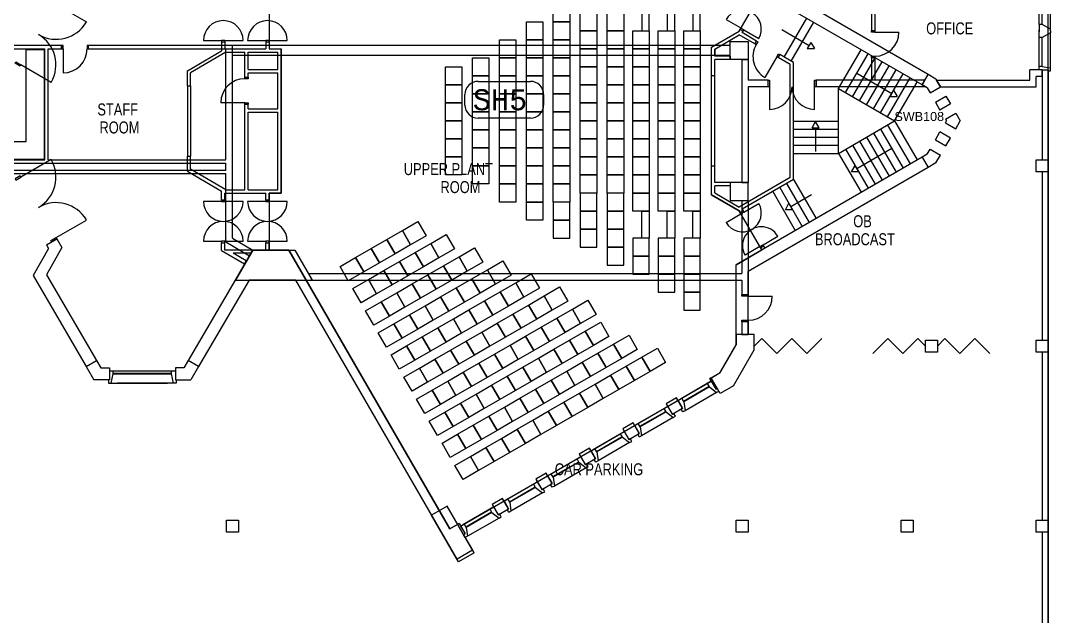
# Model space of a CAD drawing. Header units: millimetres. Extents: x -12337 to 132498, y -9485 to 82319.
# Drawn here: x 98169 to 132498, y 37157 to 57015 of the extents above; entities that cross this region are included whole.
import ezdxf

# ---------------------------------------------------------------- set-up
doc = ezdxf.new("R2010")
doc.units = ezdxf.units.MM
for name, color, linetype in [('Basement 1 - Doors Windows and Openings', 7, 'Continuous'), ('Basement 1 - General', 7, 'Continuous'), ('Basement 1 - Spaces and Zones', 7, 'Continuous'), ('Basement 1 - Stairs', 7, 'Continuous'), ('Basement 1 - Structural Members', 7, 'Continuous'), ('Basement 1 - Walls', 7, 'Continuous'), ('Basement 2 - Doors Windows and Openings', 7, 'Continuous'), ('Basement 2 - General', 7, 'Continuous'), ('Basement 2 - Spaces and Zones', 7, 'Continuous'), ('Basement 2 - Stormwater', 7, 'Continuous'), ('Basement 2 - Structural Members', 7, 'Continuous')]:
    doc.layers.add(name, color=color, linetype=linetype)
doc.styles.add('arial', font='arial.ttf')
doc.styles.add('monotxt', font='monotxt.shx')
doc.styles.add('Text_Style_2', font='Freehand', dxfattribs={"width": 0.8})

msp = doc.modelspace()

# ---------------------------------------------------------------- linework, layer by layer
at = {"layer": 'Basement 1 - Doors Windows and Openings', "color": 1, "linetype": 'Continuous', "lineweight": -3}
for p, q in [((99354, 57556, 2700), (100361, 56969, 2700)), ((121686, 57052, 2700), (122231, 56736, 2700)), ((122278, 56708, 2700), (122776, 56420, 2700)), ((104264, 56354, 2700), (104871, 56354, 2700)), ((104981, 56354, 2700), (105587, 56354, 2700)), ((105737, 56354, 2700), (106343, 56354, 2700)), ((106453, 56354, 2700), (107059, 56354, 2700)), ((123383, 55813, 2700), (122983, 55120, 2700)), ((99188, 54956, 2700), (98181, 55543, 2700)), ((105643, 54277, 2700), (104843, 54277, 2700)), ((99188, 52382, 2700), (98181, 51796, 2700)), ((104871, 50984, 2700), (104264, 50984, 2700)), ((105587, 50984, 2700), (104981, 50984, 2700)), ((106343, 50984, 2700), (105737, 50984, 2700)), ((107059, 50984, 2700), (106453, 50984, 2700)), ((122278, 50630, 2700), (122776, 50919, 2700)), ((121686, 50287, 2700), (122231, 50603, 2700)), ((99354, 49783, 2700), (100361, 50369, 2700)), ((122863, 49513, 2700), (123408, 49829, 2700)), ((104264, 49662, 2700), (104871, 49662, 2700)), ((104981, 49662, 2700), (105587, 49662, 2700)), ((105737, 49662, 2700), (106343, 49662, 2700)), ((106453, 49662, 2700), (107059, 49662, 2700)), ((122815, 49485, 2700), (122318, 49197, 2700))]:
    msp.add_line(p, q, dxfattribs=at)
at = {"layer": 'Basement 1 - Doors Windows and Openings', "color": 1, "linetype": 'Continuous'}
for p, q in [((101128, 45339, 2700), (101128, 45039, 2700)), ((101128, 45339, 2700), (103328, 45339, 2700)), ((101257, 45239, 2700), (101257, 45339, 2700)), ((103200, 45239, 2700), (103200, 45339, 2700)), ((101097, 45039, 2700), (101097, 44929, 2700)), ((101128, 45039, 2700), (101097, 45039, 2700)), ((101189, 44929, 2700), (101257, 45239, 2700)), ((101257, 45259, 2700), (103200, 45259, 2700)), ((101257, 45239, 2700), (103200, 45239, 2700)), ((103268, 44929, 2700), (103200, 45239, 2700)), ((103360, 45039, 2700), (103360, 44929, 2700)), ((121193, 44992, 2700), (120166, 44399, 2700)), ((121193, 44992, 2700), (121343, 44733, 2700)), ((101097, 44929, 2700), (103066, 44929, 2700)), ((103360, 44929, 2700), (101391, 44929, 2700)), ((120266, 44330, 2700), (121125, 44826, 2700)), ((121135, 44809, 2700), (120276, 44313, 2700)), ((121135, 44809, 2700), (121070, 44921, 2700)), ((121135, 44809, 2700), (121372, 44623, 2700)), ((121343, 44733, 2700), (121390, 44760, 2700)), ((121372, 44623, 2700), (121445, 44665, 2700)), ((121445, 44665, 2700), (121390, 44760, 2700)), ((120088, 44355, 2700), (120166, 44399, 2700)), ((120088, 44355, 2700), (120238, 44095, 2700)), ((120276, 44313, 2700), (120211, 44426, 2700)), ((120276, 44313, 2700), (120319, 44014, 2700)), ((121372, 44623, 2700), (120319, 44014, 2700)), ((119742, 44155, 2700), (118715, 43562, 2700)), ((118816, 43493, 2700), (119674, 43988, 2700)), ((119684, 43971, 2700), (118826, 43476, 2700)), ((119684, 43971, 2700), (119619, 44084, 2700)), ((119684, 43971, 2700), (119922, 43785, 2700)), ((119742, 44155, 2700), (119892, 43895, 2700)), ((120238, 44095, 2700), (120191, 44067, 2700)), ((120246, 43972, 2700), (120191, 44067, 2700)), ((120319, 44014, 2700), (120246, 43972, 2700)), ((119922, 43785, 2700), (118868, 43177, 2700)), ((119892, 43895, 2700), (119940, 43922, 2700)), ((119922, 43785, 2700), (119995, 43827, 2700)), ((119995, 43827, 2700), (119940, 43922, 2700)), ((117187, 42680, 2700), (118291, 43317, 2700)), ((118291, 43317, 2700), (118441, 43057, 2700)), ((118638, 43517, 2700), (118715, 43562, 2700)), ((118638, 43517, 2700), (118788, 43257, 2700)), ((118788, 43257, 2700), (118740, 43230, 2700)), ((118826, 43476, 2700), (118761, 43588, 2700)), ((118826, 43476, 2700), (118868, 43177, 2700)), ((117365, 42655, 2700), (118224, 43151, 2700)), ((118234, 43133, 2700), (117375, 42638, 2700)), ((118471, 42948, 2700), (117418, 42339, 2700)), ((118234, 43133, 2700), (118168, 43246, 2700)), ((118234, 43133, 2700), (118471, 42948, 2700)), ((118441, 43057, 2700), (118489, 43085, 2700)), ((118471, 42948, 2700), (118544, 42990, 2700)), ((118544, 42990, 2700), (118489, 43085, 2700)), ((118795, 43135, 2700), (118740, 43230, 2700)), ((118868, 43177, 2700), (118795, 43135, 2700)), ((117187, 42680, 2700), (117264, 42724, 2700)), ((117187, 42680, 2700), (117337, 42420, 2700)), ((117375, 42638, 2700), (117310, 42751, 2700)), ((117375, 42638, 2700), (117418, 42339, 2700)), ((115737, 41842, 2700), (116841, 42480, 2700)), ((115915, 41818, 2700), (116773, 42313, 2700)), ((116783, 42296, 2700), (115925, 41800, 2700)), ((116783, 42296, 2700), (116718, 42409, 2700)), ((116783, 42296, 2700), (117021, 42110, 2700)), ((116841, 42480, 2700), (116991, 42220, 2700)), ((116991, 42220, 2700), (117039, 42247, 2700)), ((117094, 42152, 2700), (117039, 42247, 2700)), ((117337, 42420, 2700), (117290, 42392, 2700)), ((117345, 42297, 2700), (117290, 42392, 2700)), ((117418, 42339, 2700), (117345, 42297, 2700)), ((115737, 41842, 2700), (115814, 41887, 2700)), ((115925, 41800, 2700), (115860, 41913, 2700)), ((117021, 42110, 2700), (115967, 41502, 2700)), ((117021, 42110, 2700), (117094, 42152, 2700)), ((114286, 41004, 2700), (115390, 41642, 2700)), ((115332, 41458, 2700), (115267, 41571, 2700)), ((115390, 41642, 2700), (115540, 41382, 2700)), ((115737, 41842, 2700), (115887, 41582, 2700)), ((115887, 41582, 2700), (115839, 41555, 2700)), ((115894, 41459, 2700), (115839, 41555, 2700)), ((115925, 41800, 2700), (115967, 41502, 2700)), ((114464, 40980, 2700), (115322, 41476, 2700)), ((115332, 41458, 2700), (114474, 40963, 2700)), ((115570, 41272, 2700), (114516, 40664, 2700)), ((115332, 41458, 2700), (115570, 41272, 2700)), ((115540, 41382, 2700), (115588, 41410, 2700)), ((115570, 41272, 2700), (115643, 41314, 2700)), ((115643, 41314, 2700), (115588, 41410, 2700)), ((115967, 41502, 2700), (115894, 41459, 2700)), ((114286, 41004, 2700), (114363, 41049, 2700)), ((114286, 41004, 2700), (114436, 40745, 2700)), ((114474, 40963, 2700), (114409, 41075, 2700)), ((114474, 40963, 2700), (114516, 40664, 2700)), ((113940, 40804, 2700), (112913, 40211, 2700)), ((113014, 40142, 2700), (113872, 40638, 2700)), ((113882, 40621, 2700), (113024, 40125, 2700)), ((113882, 40621, 2700), (113817, 40733, 2700)), ((113882, 40621, 2700), (114120, 40435, 2700)), ((113940, 40804, 2700), (114090, 40545, 2700)), ((114090, 40545, 2700), (114137, 40572, 2700)), ((114192, 40477, 2700), (114137, 40572, 2700)), ((114436, 40745, 2700), (114389, 40717, 2700)), ((114444, 40622, 2700), (114389, 40717, 2700)), ((114516, 40664, 2700), (114444, 40622, 2700)), ((112836, 40167, 2700), (112913, 40211, 2700)), ((112836, 40167, 2700), (112986, 39907, 2700)), ((113024, 40125, 2700), (112959, 40238, 2700)), ((114120, 40435, 2700), (113066, 39826, 2700)), ((114120, 40435, 2700), (114192, 40477, 2700)), ((112986, 39907, 2700), (112938, 39880, 2700)), ((112993, 39784, 2700), (112938, 39880, 2700)), ((113066, 39826, 2700), (112993, 39784, 2700)), ((113024, 40125, 2700), (113066, 39826, 2700))]:
    msp.add_line(p, q, dxfattribs=at)
at = {"layer": 'Basement 1 - Doors Windows and Openings', "color": 1, "linetype": 'Continuous', "lineweight": -3, "elevation": 2700}
for points in [[(122158, 56720), (122253, 56665), (122278, 56708), (122183, 56763), (122158, 56720)], [(104871, 56304), (104981, 56304), (104981, 56354), (104871, 56354), (104871, 56304)], [(106343, 56304), (106453, 56304), (106453, 56354), (106343, 56354), (106343, 56304)], [(122690, 56213), (122647, 56238), (122702, 56333), (122745, 56308), (122690, 56213)], [(97983, 55600), (98009, 55643), (98181, 55543), (98156, 55499), (97983, 55600)], [(123426, 55788), (123383, 55813), (123438, 55908), (123481, 55883), (123426, 55788)], [(105643, 55077), (105643, 55127), (105753, 55127), (105753, 55077), (105643, 55077)], [(105643, 54227), (105643, 54277), (105753, 54277), (105753, 54227), (105643, 54227)], [(97983, 51738), (98009, 51695), (98181, 51796), (98156, 51839), (97983, 51738)], [(104871, 50984), (104981, 50984), (104981, 51034), (104871, 51034), (104871, 50984)], [(106343, 50984), (106453, 50984), (106453, 51034), (106343, 51034), (106343, 50984)], [(122158, 50619), (122253, 50674), (122278, 50630), (122183, 50575), (122158, 50619)], [(99181, 49682), (99354, 49783), (99379, 49740), (99207, 49639), (99181, 49682)], [(104871, 49612), (104981, 49612), (104981, 49662), (104871, 49662), (104871, 49612)], [(106343, 49612), (106453, 49612), (106453, 49662), (106343, 49662), (106343, 49612)], [(122840, 49442), (122815, 49485), (122911, 49540), (122936, 49497), (122840, 49442)]]:
    msp.add_lwpolyline(points, dxfattribs=at)
at = {"layer": 'Basement 1 - Doors Windows and Openings', "color": 1, "linetype": 'Continuous', "elevation": 2700}
msp.add_lwpolyline([(103328, 45339), (103328, 45039), (103360, 45039)], dxfattribs=at)
at = {"layer": 'Basement 1 - Doors Windows and Openings', "color": 1, "linetype": 'Continuous', "lineweight": -3}
for centre, radius, start, end in [((122231, 56736, 2700), 630, 329.8935, 149.8934), ((104926, 56354, 2700), 661, 0, 180), ((106398, 56354, 2700), 661, 0, 180), ((99354, 57556, 2700), 1165, 239.7756, 329.7754), ((98181, 55543, 2700), 1165, 329.7748, 59.7747), ((123383, 55813, 2700), 800, 149.9999, 240), ((105643, 54277, 2700), 800, 90, 180), ((98181, 51796, 2700), 1165, 300.2253, 30.2252), ((99354, 49783, 2700), 1165, 30.2246, 120.2244), ((104926, 50984, 2700), 661, 180, 0), ((106398, 50984, 2700), 661, 180, 0), ((122231, 50603, 2700), 630, 210.1067, 30.1063), ((104926, 49662, 2700), 661, 0, 180), ((106398, 49662, 2700), 661, 0, 180), ((122863, 49513, 2700), 630, 30.1073, 210.108)]:
    msp.add_arc(centre, radius, start, end, dxfattribs=at)
at = {"layer": 'Basement 1 - General', "color": 8, "linetype": 'Continuous'}
for p, q in [((113417, 54990, 2700), (115167, 54990, 2700)), ((112980, 54202, 2700), (112980, 54552, 2700)), ((115605, 54552, 2700), (115605, 54202, 2700)), ((115167, 53765, 2700), (113417, 53765, 2700))]:
    msp.add_line(p, q, dxfattribs=at)
for centre, start, end in [((113417, 54552, 2700), 90, 180), ((115167, 54552, 2700), 0, 90), ((113417, 54202, 2700), 180, 270), ((115167, 54202, 2700), 270, 0)]:
    msp.add_arc(centre, 437, start, end, dxfattribs=at)
at = {"layer": 'Basement 1 - Spaces and Zones', "color": 10, "linetype": 'Continuous', "elevation": 2700}
msp.add_lwpolyline([(106453, 57969), (106453, 56069), (106853, 56069), (106853, 51269), (106453, 51269), (106453, 49369), (107113, 49369), (112478, 40076), (112786, 40253), (112836, 40167), (121193, 44992), (121142, 45079), (121493, 45281), (122028, 46208), (122028, 48879), (122881, 49373), (122128, 50670), (121198, 51210), (121198, 56129), (122128, 56668), (122881, 57966)], dxfattribs=at)
at = {"layer": 'Basement 1 - Stairs', "color": 7, "linetype": 'Continuous'}
for p, q in [((123623, 55801, 2700), (124375, 57099, 2700)), ((123545, 56713, 2700), (124453, 56187, 2700)), ((123856, 55666, 2700), (124608, 56964, 2700)), ((124513, 56290, 2700), (124393, 56084, 2700)), ((124393, 56084, 2700), (124637, 56080, 2700)), ((124513, 56290, 2700), (124637, 56080, 2700)), ((125438, 54749, 2700), (126191, 56046, 2700)), ((125671, 54614, 2700), (126423, 55911, 2700)), ((125904, 54479, 2700), (126656, 55776, 2700)), ((126136, 54344, 2700), (126889, 55642, 2700)), ((126369, 54209, 2700), (127122, 55507, 2700)), ((126602, 54074, 2700), (127354, 55372, 2700)), ((126047, 55263, 2700), (127211, 54588, 2700)), ((126835, 53939, 2700), (127587, 55237, 2700)), ((127067, 53804, 2700), (127820, 55102, 2700)), ((127300, 53669, 2700), (128052, 54967, 2700)), ((125438, 54749, 2700), (127300, 53669, 2700)), ((125438, 52590, 2700), (125438, 54749, 2700)), ((127270, 54691, 2700), (127151, 54485, 2700)), ((127270, 54691, 2700), (127395, 54481, 2700)), ((127151, 54485, 2700), (127395, 54481, 2700)), ((123938, 53666, 2700), (125438, 53666, 2700)), ((124553, 53437, 2700), (124672, 53651, 2700)), ((124791, 53437, 2700), (124672, 53651, 2700)), ((125438, 52590, 2700), (127300, 53669, 2700)), ((127300, 53669, 2700), (128052, 52372, 2700)), ((123938, 53397, 2700), (125438, 53397, 2700)), ((124553, 53437, 2700), (124791, 53437, 2700)), ((124672, 53437, 2700), (124672, 52657, 2700)), ((126602, 53264, 2700), (127354, 51967, 2700)), ((126835, 53399, 2700), (127587, 52102, 2700)), ((127067, 53534, 2700), (127820, 52237, 2700)), ((123938, 53128, 2700), (125438, 53128, 2700)), ((126136, 52995, 2700), (126889, 51697, 2700)), ((126369, 53129, 2700), (127122, 51832, 2700)), ((123938, 52859, 2700), (125438, 52859, 2700)), ((123938, 52590, 2700), (125438, 52590, 2700)), ((125438, 52590, 2700), (126191, 51292, 2700)), ((125671, 52725, 2700), (126423, 51427, 2700)), ((125904, 52860, 2700), (126656, 51562, 2700)), ((127211, 52751, 2700), (126047, 52076, 2700)), ((125869, 51969, 2700), (125988, 52182, 2700)), ((126107, 51969, 2700), (125988, 52182, 2700)), ((126107, 51969, 2700), (125869, 51969, 2700)), ((123705, 51585, 2700), (124458, 50287, 2700)), ((123938, 51720, 2700), (124691, 50422, 2700)), ((123240, 51315, 2700), (123992, 50017, 2700)), ((123473, 51450, 2700), (124225, 50152, 2700)), ((123840, 50818, 2700), (124538, 51223, 2700)), ((123662, 50712, 2700), (123781, 50925, 2700)), ((123899, 50712, 2700), (123781, 50925, 2700)), ((123899, 50712, 2700), (123662, 50712, 2700))]:
    msp.add_line(p, q, dxfattribs=at)
at = {"layer": 'Basement 1 - Stairs', "color": 7, "linetype": 'Continuous', "elevation": 2700}
for points in [[(116478, 57569), (116478, 56969), (115928, 56969), (115928, 57569), (116478, 57569)], [(116478, 57569), (116478, 56969), (115928, 56969), (115928, 57569), (116478, 57569)], [(119128, 57569), (118878, 57569), (118878, 56669), (119128, 56669), (119128, 57569)], [(119978, 57569), (119728, 57569), (119728, 56669), (119978, 56669), (119978, 57569)], [(120828, 57569), (120578, 57569), (120578, 56669), (120828, 56669), (120828, 57569)], [(117378, 57269), (117378, 56669), (116828, 56669), (116828, 57269), (117378, 57269)], [(117378, 57269), (117378, 56669), (116828, 56669), (116828, 57269), (117378, 57269)], [(118278, 57269), (118278, 56669), (117728, 56669), (117728, 57269), (118278, 57269)], [(118278, 57269), (118278, 56669), (117728, 56669), (117728, 57269), (118278, 57269)], [(115578, 56969), (115578, 56369), (115028, 56369), (115028, 56969), (115578, 56969)], [(116478, 56969), (116478, 56369), (115928, 56369), (115928, 56969), (116478, 56969)], [(116478, 56969), (116478, 56369), (115928, 56369), (115928, 56969), (116478, 56969)], [(117378, 56669), (117378, 56069), (116828, 56069), (116828, 56669), (117378, 56669)], [(117378, 56669), (117378, 56069), (116828, 56069), (116828, 56669), (117378, 56669)], [(118278, 56669), (118278, 56069), (117728, 56069), (117728, 56669), (118278, 56669)], [(118278, 56669), (118278, 56069), (117728, 56069), (117728, 56669), (118278, 56669)], [(119128, 56069), (118578, 56069), (118578, 56669), (119128, 56669), (119128, 56069)], [(119978, 56069), (119428, 56069), (119428, 56669), (119978, 56669), (119978, 56069)], [(120828, 56069), (120278, 56069), (120278, 56669), (120828, 56669), (120828, 56069)], [(114678, 56369), (114678, 55769), (114128, 55769), (114128, 56369), (114678, 56369)], [(115578, 56369), (115578, 55769), (115028, 55769), (115028, 56369), (115578, 56369)], [(115578, 56369), (115578, 55769), (115028, 55769), (115028, 56369), (115578, 56369)], [(116478, 56369), (116478, 55769), (115928, 55769), (115928, 56369), (116478, 56369)], [(116478, 56369), (116478, 55769), (115928, 55769), (115928, 56369), (116478, 56369)], [(117378, 56069), (117378, 55469), (116828, 55469), (116828, 56069), (117378, 56069)], [(117378, 56069), (117378, 55469), (116828, 55469), (116828, 56069), (117378, 56069)], [(118278, 56069), (118278, 55469), (117728, 55469), (117728, 56069), (118278, 56069)], [(118278, 56069), (118278, 55469), (117728, 55469), (117728, 56069), (118278, 56069)], [(119128, 55469), (118578, 55469), (118578, 56069), (119128, 56069), (119128, 55469)], [(119978, 55469), (119428, 55469), (119428, 56069), (119978, 56069), (119978, 55469)], [(120828, 55469), (120278, 55469), (120278, 56069), (120828, 56069), (120828, 55469)], [(113778, 55769), (113778, 55169), (113228, 55169), (113228, 55769), (113778, 55769)], [(114678, 55769), (114678, 55169), (114128, 55169), (114128, 55769), (114678, 55769)], [(114678, 55769), (114678, 55169), (114128, 55169), (114128, 55769), (114678, 55769)], [(115578, 55769), (115578, 55169), (115028, 55169), (115028, 55769), (115578, 55769)], [(115578, 55769), (115578, 55169), (115028, 55169), (115028, 55769), (115578, 55769)], [(116478, 55769), (116478, 55169), (115928, 55169), (115928, 55769), (116478, 55769)], [(116478, 55769), (116478, 55169), (115928, 55169), (115928, 55769), (116478, 55769)], [(112878, 55469), (112878, 54869), (112328, 54869), (112328, 55469), (112878, 55469)], [(117378, 55469), (117378, 54869), (116828, 54869), (116828, 55469), (117378, 55469)], [(117378, 55469), (117378, 54869), (116828, 54869), (116828, 55469), (117378, 55469)], [(118278, 55469), (118278, 54869), (117728, 54869), (117728, 55469), (118278, 55469)], [(118278, 55469), (118278, 54869), (117728, 54869), (117728, 55469), (118278, 55469)], [(119128, 54869), (118578, 54869), (118578, 55469), (119128, 55469), (119128, 54869)], [(119978, 54869), (119428, 54869), (119428, 55469), (119978, 55469), (119978, 54869)], [(120828, 54869), (120278, 54869), (120278, 55469), (120828, 55469), (120828, 54869)], [(113778, 55169), (113778, 54569), (113228, 54569), (113228, 55169), (113778, 55169)], [(113778, 55169), (113778, 54569), (113228, 54569), (113228, 55169), (113778, 55169)], [(114678, 55169), (114678, 54569), (114128, 54569), (114128, 55169), (114678, 55169)], [(114678, 55169), (114678, 54569), (114128, 54569), (114128, 55169), (114678, 55169)], [(115578, 55169), (115578, 54569), (115028, 54569), (115028, 55169), (115578, 55169)], [(115578, 55169), (115578, 54569), (115028, 54569), (115028, 55169), (115578, 55169)], [(116478, 55169), (116478, 54569), (115928, 54569), (115928, 55169), (116478, 55169)], [(116478, 55169), (116478, 54569), (115928, 54569), (115928, 55169), (116478, 55169)], [(112878, 54869), (112878, 54269), (112328, 54269), (112328, 54869), (112878, 54869)], [(117378, 54869), (117378, 54269), (116828, 54269), (116828, 54869), (117378, 54869)], [(117378, 54869), (117378, 54269), (116828, 54269), (116828, 54869), (117378, 54869)], [(118278, 54869), (118278, 54269), (117728, 54269), (117728, 54869), (118278, 54869)], [(118278, 54869), (118278, 54269), (117728, 54269), (117728, 54869), (118278, 54869)], [(119128, 54269), (118578, 54269), (118578, 54869), (119128, 54869), (119128, 54269)], [(119978, 54269), (119428, 54269), (119428, 54869), (119978, 54869), (119978, 54269)], [(120828, 54269), (120278, 54269), (120278, 54869), (120828, 54869), (120828, 54269)], [(112878, 54269), (112878, 53669), (112328, 53669), (112328, 54269), (112878, 54269)], [(113778, 54569), (113778, 53969), (113228, 53969), (113228, 54569), (113778, 54569)], [(113778, 54569), (113778, 53969), (113228, 53969), (113228, 54569), (113778, 54569)], [(114678, 54569), (114678, 53969), (114128, 53969), (114128, 54569), (114678, 54569)], [(114678, 54569), (114678, 53969), (114128, 53969), (114128, 54569), (114678, 54569)], [(115578, 54569), (115578, 53969), (115028, 53969), (115028, 54569), (115578, 54569)], [(115578, 54569), (115578, 53969), (115028, 53969), (115028, 54569), (115578, 54569)], [(116478, 54569), (116478, 53969), (115928, 53969), (115928, 54569), (116478, 54569)], [(116478, 54569), (116478, 53969), (115928, 53969), (115928, 54569), (116478, 54569)], [(117378, 54269), (117378, 53669), (116828, 53669), (116828, 54269), (117378, 54269)], [(117378, 54269), (117378, 53669), (116828, 53669), (116828, 54269), (117378, 54269)], [(118278, 54269), (118278, 53669), (117728, 53669), (117728, 54269), (118278, 54269)], [(118278, 54269), (118278, 53669), (117728, 53669), (117728, 54269), (118278, 54269)], [(119128, 53669), (118578, 53669), (118578, 54269), (119128, 54269), (119128, 53669)], [(119978, 53669), (119428, 53669), (119428, 54269), (119978, 54269), (119978, 53669)], [(120828, 53669), (120278, 53669), (120278, 54269), (120828, 54269), (120828, 53669)], [(113778, 53969), (113778, 53369), (113228, 53369), (113228, 53969), (113778, 53969)], [(113778, 53969), (113778, 53369), (113228, 53369), (113228, 53969), (113778, 53969)], [(114678, 53969), (114678, 53369), (114128, 53369), (114128, 53969), (114678, 53969)], [(114678, 53969), (114678, 53369), (114128, 53369), (114128, 53969), (114678, 53969)], [(115578, 53969), (115578, 53369), (115028, 53369), (115028, 53969), (115578, 53969)], [(115578, 53969), (115578, 53369), (115028, 53369), (115028, 53969), (115578, 53969)], [(116478, 53969), (116478, 53369), (115928, 53369), (115928, 53969), (116478, 53969)], [(116478, 53969), (116478, 53369), (115928, 53369), (115928, 53969), (116478, 53969)], [(112878, 53669), (112878, 53069), (112328, 53069), (112328, 53669), (112878, 53669)], [(117378, 53669), (117378, 53069), (116828, 53069), (116828, 53669), (117378, 53669)], [(117378, 53669), (117378, 53069), (116828, 53069), (116828, 53669), (117378, 53669)], [(118278, 53669), (118278, 53069), (117728, 53069), (117728, 53669), (118278, 53669)], [(118278, 53669), (118278, 53069), (117728, 53069), (117728, 53669), (118278, 53669)], [(119128, 53069), (118578, 53069), (118578, 53669), (119128, 53669), (119128, 53069)], [(119978, 53069), (119428, 53069), (119428, 53669), (119978, 53669), (119978, 53069)], [(120828, 53069), (120278, 53069), (120278, 53669), (120828, 53669), (120828, 53069)], [(113778, 53369), (113778, 52769), (113228, 52769), (113228, 53369), (113778, 53369)], [(113778, 53369), (113778, 52769), (113228, 52769), (113228, 53369), (113778, 53369)], [(114678, 53369), (114678, 52769), (114128, 52769), (114128, 53369), (114678, 53369)], [(114678, 53369), (114678, 52769), (114128, 52769), (114128, 53369), (114678, 53369)], [(115578, 53369), (115578, 52769), (115028, 52769), (115028, 53369), (115578, 53369)], [(115578, 53369), (115578, 52769), (115028, 52769), (115028, 53369), (115578, 53369)], [(116478, 53369), (116478, 52769), (115928, 52769), (115928, 53369), (116478, 53369)], [(116478, 53369), (116478, 52769), (115928, 52769), (115928, 53369), (116478, 53369)], [(112878, 53069), (112878, 52469), (112328, 52469), (112328, 53069), (112878, 53069)], [(117378, 53069), (117378, 52469), (116828, 52469), (116828, 53069), (117378, 53069)], [(117378, 53069), (117378, 52469), (116828, 52469), (116828, 53069), (117378, 53069)], [(118278, 53069), (118278, 52469), (117728, 52469), (117728, 53069), (118278, 53069)], [(118278, 53069), (118278, 52469), (117728, 52469), (117728, 53069), (118278, 53069)], [(119128, 52469), (118578, 52469), (118578, 53069), (119128, 53069), (119128, 52469)], [(119978, 52469), (119428, 52469), (119428, 53069), (119978, 53069), (119978, 52469)], [(120828, 52469), (120278, 52469), (120278, 53069), (120828, 53069), (120828, 52469)], [(113778, 52769), (113778, 52169), (113228, 52169), (113228, 52769), (113778, 52769)], [(113778, 52769), (113778, 52169), (113228, 52169), (113228, 52769), (113778, 52769)], [(114678, 52769), (114678, 52169), (114128, 52169), (114128, 52769), (114678, 52769)], [(114678, 52769), (114678, 52169), (114128, 52169), (114128, 52769), (114678, 52769)], [(115578, 52769), (115578, 52169), (115028, 52169), (115028, 52769), (115578, 52769)], [(115578, 52769), (115578, 52169), (115028, 52169), (115028, 52769), (115578, 52769)], [(116478, 52769), (116478, 52169), (115928, 52169), (115928, 52769), (116478, 52769)], [(116478, 52769), (116478, 52169), (115928, 52169), (115928, 52769), (116478, 52769)], [(112878, 52469), (112878, 51869), (112328, 51869), (112328, 52469), (112878, 52469)], [(117378, 52469), (117378, 51869), (116828, 51869), (116828, 52469), (117378, 52469)], [(117378, 52469), (117378, 51869), (116828, 51869), (116828, 52469), (117378, 52469)], [(118278, 52469), (118278, 51869), (117728, 51869), (117728, 52469), (118278, 52469)], [(118278, 52469), (118278, 51869), (117728, 51869), (117728, 52469), (118278, 52469)], [(119128, 51869), (118578, 51869), (118578, 52469), (119128, 52469), (119128, 51869)], [(119978, 51869), (119428, 51869), (119428, 52469), (119978, 52469), (119978, 51869)], [(120828, 51869), (120278, 51869), (120278, 52469), (120828, 52469), (120828, 51869)], [(113778, 52169), (113778, 51569), (113228, 51569), (113228, 52169), (113778, 52169)], [(113778, 52169), (113778, 51569), (113228, 51569), (113228, 52169), (113778, 52169)], [(114678, 52169), (114678, 51569), (114128, 51569), (114128, 52169), (114678, 52169)], [(114678, 52169), (114678, 51569), (114128, 51569), (114128, 52169), (114678, 52169)], [(115578, 52169), (115578, 51569), (115028, 51569), (115028, 52169), (115578, 52169)], [(115578, 52169), (115578, 51569), (115028, 51569), (115028, 52169), (115578, 52169)], [(116478, 52169), (116478, 51569), (115928, 51569), (115928, 52169), (116478, 52169)], [(116478, 52169), (116478, 51569), (115928, 51569), (115928, 52169), (116478, 52169)], [(117378, 51869), (117378, 51269), (116828, 51269), (116828, 51869), (117378, 51869)], [(118278, 51869), (118278, 51269), (117728, 51269), (117728, 51869), (118278, 51869)], [(119128, 51269), (118578, 51269), (118578, 51869), (119128, 51869), (119128, 51269)], [(119978, 51269), (119428, 51269), (119428, 51869), (119978, 51869), (119978, 51269)], [(120828, 51269), (120278, 51269), (120278, 51869), (120828, 51869), (120828, 51269)], [(114678, 51569), (114678, 50969), (114128, 50969), (114128, 51569), (114678, 51569)], [(114678, 51569), (114678, 50969), (114128, 50969), (114128, 51569), (114678, 51569)], [(115578, 51569), (115578, 50969), (115028, 50969), (115028, 51569), (115578, 51569)], [(115578, 51569), (115578, 50969), (115028, 50969), (115028, 51569), (115578, 51569)], [(116478, 51569), (116478, 50969), (115928, 50969), (115928, 51569), (116478, 51569)], [(117378, 50669), (117378, 51269), (116828, 51269), (116828, 50669), (117378, 50669)], [(118278, 50669), (118278, 51269), (117728, 51269), (117728, 50669), (118278, 50669)], [(119128, 50669), (118578, 50669), (118578, 51269), (119128, 51269), (119128, 50669)], [(119978, 50669), (119428, 50669), (119428, 51269), (119978, 51269), (119978, 50669)], [(120828, 50669), (120278, 50669), (120278, 51269), (120828, 51269), (120828, 50669)], [(115578, 50969), (115578, 50369), (115028, 50369), (115028, 50969), (115578, 50969)], [(115578, 50969), (115578, 50369), (115028, 50369), (115028, 50969), (115578, 50969)], [(116478, 50369), (116478, 50969), (115928, 50969), (115928, 50369), (116478, 50369)], [(117378, 50069), (117378, 50669), (116828, 50669), (116828, 50069), (117378, 50069)], [(118278, 50069), (118278, 50669), (117728, 50669), (117728, 50069), (118278, 50069)], [(119128, 49769), (118878, 49769), (118878, 50669), (119128, 50669), (119128, 49769)], [(119978, 49769), (119728, 49769), (119728, 50669), (119978, 50669), (119978, 49769)], [(120828, 49769), (120578, 49769), (120578, 50669), (120828, 50669), (120828, 49769)], [(111171, 49540), (110896, 50017), (111415, 50317), (111690, 49840), (111171, 49540)], [(116478, 49769), (116478, 50369), (115928, 50369), (115928, 49769), (116478, 49769)], [(110651, 49240), (110376, 49717), (110896, 50017), (111171, 49540), (110651, 49240)], [(112115, 49104), (111840, 49581), (112360, 49881), (112635, 49404), (112115, 49104)], [(117378, 49469), (117378, 50069), (116828, 50069), (116828, 49469), (117378, 49469)], [(118278, 49469), (118278, 50069), (117728, 50069), (117728, 49469), (118278, 49469)], [(110132, 48940), (109857, 49417), (110376, 49717), (110651, 49240), (110132, 48940)], [(111596, 48804), (111321, 49281), (111840, 49581), (112115, 49104), (111596, 48804)], [(113060, 48668), (112785, 49145), (113305, 49445), (113580, 48968), (113060, 48668)], [(118278, 48869), (118278, 49469), (117728, 49469), (117728, 48869), (118278, 48869)], [(119128, 49169), (119128, 49769), (118578, 49769), (118578, 49169), (119128, 49169)], [(119978, 49169), (119978, 49769), (119428, 49769), (119428, 49169), (119978, 49169)], [(120828, 49169), (120828, 49769), (120278, 49769), (120278, 49169), (120828, 49169)], [(109092, 48340), (108817, 48817), (109337, 49117), (109612, 48640), (109092, 48340)], [(109612, 48640), (109337, 49117), (109857, 49417), (110132, 48940), (109612, 48640)], [(111076, 48504), (110801, 48981), (111321, 49281), (111596, 48804), (111076, 48504)], [(112540, 48368), (112265, 48845), (112785, 49145), (113060, 48668), (112540, 48368)], [(119128, 48569), (119128, 49169), (118578, 49169), (118578, 48569), (119128, 48569)], [(119978, 48569), (119978, 49169), (119428, 49169), (119428, 48569), (119978, 48569)], [(120828, 48569), (120828, 49169), (120278, 49169), (120278, 48569), (120828, 48569)], [(110557, 48204), (110282, 48681), (110801, 48981), (111076, 48504), (110557, 48204)], [(112021, 48068), (111746, 48545), (112265, 48845), (112540, 48368), (112021, 48068)], [(114005, 48232), (113730, 48708), (114249, 49009), (114524, 48532), (114005, 48232)], [(110037, 47904), (109762, 48381), (110282, 48681), (110557, 48204), (110037, 47904)], [(111501, 47768), (111226, 48244), (111746, 48545), (112021, 48068), (111501, 47768)], [(112965, 47632), (112690, 48108), (113210, 48408), (113485, 47932), (112965, 47632)], [(113485, 47932), (113210, 48408), (113730, 48708), (114005, 48232), (113485, 47932)], [(114949, 47796), (114674, 48272), (115194, 48572), (115469, 48096), (114949, 47796)], [(119978, 47969), (119978, 48569), (119428, 48569), (119428, 47969), (119978, 47969)], [(120828, 47969), (120828, 48569), (120278, 48569), (120278, 47969), (120828, 47969)], [(109517, 47604), (109242, 48081), (109762, 48381), (110037, 47904), (109517, 47604)], [(110982, 47468), (110707, 47944), (111226, 48244), (111501, 47768), (110982, 47468)], [(112446, 47332), (112171, 47808), (112690, 48108), (112965, 47632), (112446, 47332)], [(114430, 47496), (114155, 47972), (114674, 48272), (114949, 47796), (114430, 47496)], [(115894, 47360), (115619, 47836), (116138, 48136), (116413, 47660), (115894, 47360)], [(110462, 47168), (110187, 47644), (110707, 47944), (110982, 47468), (110462, 47168)], [(111926, 47032), (111651, 47508), (112171, 47808), (112446, 47332), (111926, 47032)], [(113910, 47196), (113635, 47672), (114155, 47972), (114430, 47496), (113910, 47196)], [(115374, 47060), (115099, 47536), (115619, 47836), (115894, 47360), (115374, 47060)], [(120828, 47369), (120828, 47969), (120278, 47969), (120278, 47369), (120828, 47369)], [(109942, 46868), (109667, 47344), (110187, 47644), (110462, 47168), (109942, 46868)], [(111407, 46732), (111132, 47208), (111651, 47508), (111926, 47032), (111407, 46732)], [(113390, 46896), (113115, 47372), (113635, 47672), (113910, 47196), (113390, 46896)], [(114855, 46760), (114580, 47236), (115099, 47536), (115374, 47060), (114855, 46760)], [(116319, 46624), (116044, 47100), (116563, 47400), (116838, 46924), (116319, 46624)], [(116838, 46924), (116563, 47400), (117083, 47700), (117358, 47224), (116838, 46924)], [(110887, 46432), (110612, 46908), (111132, 47208), (111407, 46732), (110887, 46432)], [(112351, 46296), (112076, 46772), (112596, 47072), (112871, 46596), (112351, 46296)], [(112871, 46596), (112596, 47072), (113115, 47372), (113390, 46896), (112871, 46596)], [(114335, 46460), (114060, 46936), (114580, 47236), (114855, 46760), (114335, 46460)], [(115799, 46324), (115524, 46800), (116044, 47100), (116319, 46624), (115799, 46324)], [(110367, 46132), (110092, 46608), (110612, 46908), (110887, 46432), (110367, 46132)], [(111832, 45996), (111557, 46472), (112076, 46772), (112351, 46296), (111832, 45996)], [(113815, 46160), (113540, 46636), (114060, 46936), (114335, 46460), (113815, 46160)], [(115280, 46024), (115005, 46500), (115524, 46800), (115799, 46324), (115280, 46024)], [(117263, 46188), (116988, 46664), (117508, 46964), (117783, 46488), (117263, 46188)], [(111312, 45696), (111037, 46172), (111557, 46472), (111832, 45996), (111312, 45696)], [(113296, 45860), (113021, 46336), (113540, 46636), (113815, 46160), (113296, 45860)], [(114760, 45724), (114485, 46200), (115005, 46500), (115280, 46024), (114760, 45724)], [(116224, 45588), (115949, 46064), (116469, 46364), (116744, 45888), (116224, 45588)], [(116744, 45888), (116469, 46364), (116988, 46664), (117263, 46188), (116744, 45888)], [(118208, 45752), (117933, 46228), (118453, 46528), (118728, 46052), (118208, 45752)], [(110792, 45396), (110517, 45872), (111037, 46172), (111312, 45696), (110792, 45396)], [(112257, 45260), (111982, 45736), (112501, 46036), (112776, 45560), (112257, 45260)], [(112776, 45560), (112501, 46036), (113021, 46336), (113296, 45860), (112776, 45560)], [(114240, 45424), (113965, 45900), (114485, 46200), (114760, 45724), (114240, 45424)], [(115705, 45288), (115430, 45764), (115949, 46064), (116224, 45588), (115705, 45288)], [(117688, 45452), (117413, 45928), (117933, 46228), (118208, 45752), (117688, 45452)], [(119153, 45316), (118878, 45792), (119397, 46092), (119672, 45616), (119153, 45316)], [(111737, 44960), (111462, 45436), (111982, 45736), (112257, 45260), (111737, 44960)], [(113721, 45124), (113446, 45600), (113965, 45900), (114240, 45424), (113721, 45124)], [(115185, 44988), (114910, 45464), (115430, 45764), (115705, 45288), (115185, 44988)], [(117169, 45152), (116894, 45628), (117413, 45928), (117688, 45452), (117169, 45152)], [(118633, 45016), (118358, 45492), (118878, 45792), (119153, 45316), (118633, 45016)], [(111217, 44660), (110942, 45136), (111462, 45436), (111737, 44960), (111217, 44660)], [(113201, 44824), (112926, 45300), (113446, 45600), (113721, 45124), (113201, 44824)], [(114665, 44688), (114390, 45164), (114910, 45464), (115185, 44988), (114665, 44688)], [(116130, 44552), (115855, 45028), (116374, 45328), (116649, 44852), (116130, 44552)], [(116649, 44852), (116374, 45328), (116894, 45628), (117169, 45152), (116649, 44852)], [(118113, 44716), (117838, 45192), (118358, 45492), (118633, 45016), (118113, 44716)], [(112162, 44224), (111887, 44700), (112407, 45000), (112682, 44524), (112162, 44224)], [(112682, 44524), (112407, 45000), (112926, 45300), (113201, 44824), (112682, 44524)], [(114146, 44388), (113871, 44864), (114390, 45164), (114665, 44688), (114146, 44388)], [(115610, 44252), (115335, 44728), (115855, 45028), (116130, 44552), (115610, 44252)], [(117594, 44416), (117319, 44892), (117838, 45192), (118113, 44716), (117594, 44416)], [(111642, 43924), (111367, 44400), (111887, 44700), (112162, 44224), (111642, 43924)], [(113626, 44088), (113351, 44564), (113871, 44864), (114146, 44388), (113626, 44088)], [(115090, 43952), (114815, 44428), (115335, 44728), (115610, 44252), (115090, 43952)], [(117074, 44115), (116799, 44592), (117319, 44892), (117594, 44416), (117074, 44115)], [(113107, 43788), (112832, 44264), (113351, 44564), (113626, 44088), (113107, 43788)], [(114571, 43651), (114296, 44128), (114815, 44428), (115090, 43952), (114571, 43651)], [(116035, 43515), (115760, 43992), (116280, 44292), (116555, 43815), (116035, 43515)], [(116555, 43815), (116280, 44292), (116799, 44592), (117074, 44115), (116555, 43815)], [(112067, 43187), (111792, 43664), (112312, 43964), (112587, 43487), (112067, 43187)], [(112587, 43487), (112312, 43964), (112832, 44264), (113107, 43788), (112587, 43487)], [(114051, 43351), (113776, 43828), (114296, 44128), (114571, 43651), (114051, 43351)], [(115515, 43215), (115240, 43692), (115760, 43992), (116035, 43515), (115515, 43215)], [(113532, 43051), (113257, 43528), (113776, 43828), (114051, 43351), (113532, 43051)], [(114996, 42915), (114721, 43392), (115240, 43692), (115515, 43215), (114996, 42915)], [(113012, 42751), (112737, 43228), (113257, 43528), (113532, 43051), (113012, 42751)], [(114476, 42615), (114201, 43092), (114721, 43392), (114996, 42915), (114476, 42615)], [(112492, 42451), (112217, 42928), (112737, 43228), (113012, 42751), (112492, 42451)], [(113957, 42315), (113682, 42792), (114201, 43092), (114476, 42615), (113957, 42315)], [(113437, 42015), (113162, 42492), (113682, 42792), (113957, 42315), (113437, 42015)], [(112917, 41715), (112642, 42192), (113162, 42492), (113437, 42015), (112917, 41715)]]:
    msp.add_lwpolyline(points, dxfattribs=at)
at = {"layer": 'Basement 1 - Structural Members', "color": 4, "linetype": 'Continuous'}
for p, q in [((128219, 54870, 2700), (122028, 58460, 2700)), ((128420, 55216, 2700), (122428, 58690, 2700)), ((128219, 54870, 2700), (128420, 55216, 2700)), ((128679, 55066, 2700), (128420, 55216, 2700)), ((128679, 55066, 2700), (128830, 54806, 2700)), ((128387, 54773, 2700), (128219, 54870, 2700)), ((128387, 54773, 2700), (128485, 54605, 2700)), ((128485, 54605, 2700), (128830, 54806, 2700)), ((128664, 54298, 2700), (129009, 54500, 2700)), ((128664, 54298, 2700), (128817, 54035, 2700)), ((129009, 54500, 2700), (129163, 54236, 2700)), ((129163, 54236, 2700), (128817, 54035, 2700)), ((128996, 53728, 2700), (129341, 53929, 2700)), ((129341, 53929, 2700), (129493, 53669, 2700)), ((128996, 53728, 2700), (129030, 53669, 2700)), ((128996, 53610, 2700), (129030, 53669, 2700)), ((128996, 53610, 2700), (129341, 53409, 2700)), ((129341, 53409, 2700), (129493, 53669, 2700)), ((128664, 53040, 2700), (128817, 53304, 2700)), ((129163, 53102, 2700), (128817, 53304, 2700)), ((128664, 53040, 2700), (129009, 52839, 2700)), ((129009, 52839, 2700), (129163, 53102, 2700)), ((128387, 52566, 2700), (128219, 52468, 2700)), ((128387, 52566, 2700), (128485, 52733, 2700)), ((128485, 52733, 2700), (128830, 52532, 2700)), ((128679, 52273, 2700), (128830, 52532, 2700)), ((128219, 52468, 2700), (122028, 48879, 2700)), ((128219, 52468, 2700), (128420, 52122, 2700)), ((128679, 52273, 2700), (128420, 52122, 2700)), ((128420, 52122, 2700), (122428, 48648, 2700)), ((99547, 49452, 2700), (99033, 48546, 2700)), ((99034, 49538, 2700), (99379, 49740, 2700)), ((99034, 49538, 2700), (99101, 49423, 2700)), ((99379, 49740, 2700), (99547, 49452, 2700)), ((99101, 49423, 2700), (98587, 48517, 2700)), ((105903, 49369, 2700), (105320, 48369, 2700)), ((107113, 49369, 2700), (105903, 49369, 2700)), ((112478, 40076, 2700), (107113, 49369, 2700)), ((122028, 46556, 2700), (122028, 48879, 2700)), ((98587, 48517, 2700), (100354, 45484, 2700)), ((99033, 48546, 2700), (100700, 45686, 2700)), ((122428, 46556, 2700), (122428, 48648, 2700)), ((105320, 48369, 2700), (103757, 45686, 2700)), ((105783, 48369, 2700), (104102, 45484, 2700)), ((107344, 48369, 2700), (105783, 48369, 2700)), ((112718, 39060, 2700), (107344, 48369, 2700)), ((122628, 46556, 2700), (122028, 46556, 2700)), ((122028, 46556, 2700), (122028, 46208, 2700)), ((122628, 46046, 2700), (122628, 46556, 2700)), ((121761, 45745, 2700), (122028, 46208, 2700)), ((122281, 45445, 2700), (122628, 46046, 2700)), ((100354, 45484, 2700), (100700, 45686, 2700)), ((100700, 45686, 2700), (100843, 45439, 2700)), ((103757, 45686, 2700), (103613, 45439, 2700)), ((104102, 45484, 2700), (103757, 45686, 2700)), ((121493, 45281, 2700), (121761, 45745, 2700)), ((100354, 45484, 2700), (100613, 45039, 2700)), ((100843, 45439, 2700), (101128, 45439, 2700)), ((101128, 45439, 2700), (101128, 45039, 2700)), ((103328, 45439, 2700), (103328, 45039, 2700)), ((103613, 45439, 2700), (103328, 45439, 2700)), ((104102, 45484, 2700), (103843, 45039, 2700)), ((121933, 44843, 2700), (122281, 45445, 2700)), ((101128, 45039, 2700), (100613, 45039, 2700)), ((103328, 45039, 2700), (103843, 45039, 2700)), ((121192, 45107, 2700), (121142, 45079, 2700)), ((121142, 45079, 2700), (121343, 44733, 2700)), ((121192, 45107, 2700), (121493, 45282, 2700)), ((121491, 44588, 2700), (121192, 45107, 2700)), ((121343, 44733, 2700), (121392, 44761, 2700)), ((121933, 44843, 2700), (121491, 44588, 2700)), ((112786, 40253, 2700), (112478, 40076, 2700)), ((112786, 40253, 2700), (112986, 39907, 2700)), ((112986, 39907, 2700), (112938, 39880, 2700)), ((112938, 39880, 2700), (113238, 39360, 2700)), ((113238, 39360, 2700), (112718, 39060, 2700))]:
    msp.add_line(p, q, dxfattribs=at)
at = {"layer": 'Basement 1 - Structural Members', "color": 4, "linetype": 'Continuous', "elevation": 2700}
for points in [[(122428, 55719), (121828, 55719), (121828, 56319), (122428, 56319), (122428, 55719)], [(122428, 51619), (121828, 51619), (121828, 51019), (122428, 51019), (122428, 51619)], [(119692, 44241), (119892, 43895), (120238, 44095), (120038, 44441), (119692, 44241)], [(118241, 43404), (118441, 43057), (118788, 43257), (118588, 43604), (118241, 43404)], [(116791, 42566), (116991, 42220), (117337, 42420), (117137, 42766), (116791, 42566)], [(115340, 41729), (115540, 41382), (115887, 41582), (115687, 41929), (115340, 41729)], [(113890, 40891), (114090, 40545), (114436, 40745), (114236, 41091), (113890, 40891)]]:
    msp.add_lwpolyline(points, dxfattribs=at)
at = {"layer": 'Basement 1 - Walls', "color": 3, "linetype": 'Continuous'}
for p, q in [((121198, 56129), (122128, 56668)), ((122128, 56668), (122158, 56720)), ((122253, 56665), (122158, 56720)), ((122223, 56613), (122253, 56665)), ((104871, 56304), (104981, 56304)), ((104871, 56304), (104871, 56005)), ((104981, 56304), (104981, 56069)), ((106343, 56304), (106343, 56069)), ((106343, 56304), (106453, 56304)), ((106453, 56304), (106453, 56069)), ((121308, 56065), (122128, 56541)), ((122647, 56238), (122128, 56541)), ((122702, 56333), (122223, 56613)), ((122647, 56238), (122702, 56333)), ((103728, 55340), (104871, 56005)), ((105010, 55959), (103838, 55276)), ((104981, 56069), (106343, 56069)), ((105010, 55959), (105643, 55959)), ((105643, 55127), (105643, 55959)), ((105753, 55385), (105753, 55959)), ((105753, 55959), (106743, 55959)), ((106453, 56069), (106853, 56069)), ((106743, 55385), (106743, 55959)), ((106853, 51269), (106853, 56069)), ((121198, 55169), (121198, 56129)), ((121308, 56065), (121308, 55829)), ((121308, 55829), (121308, 56065)), ((121828, 55829), (121308, 55829)), ((121828, 55719), (121308, 55719)), ((121308, 55169), (121308, 55719)), ((121828, 55829), (121828, 55719)), ((123426, 55788), (123481, 55883)), ((123828, 55555), (123426, 55788)), ((123938, 55618), (123481, 55883)), ((123938, 51720), (123938, 55618)), ((103728, 54839), (103728, 55340)), ((103838, 54839), (103838, 55276)), ((105753, 55385), (106743, 55385)), ((105753, 55275), (106743, 55275)), ((105753, 55127), (105753, 55275)), ((106743, 54070), (106743, 55275)), ((123828, 51783), (123828, 55555)), ((105643, 55127), (105753, 55127)), ((121308, 55169), (121198, 55169)), ((121198, 52169), (121198, 55169)), ((121308, 52169), (121308, 55169)), ((103728, 54839), (103838, 54839)), ((103728, 54839), (103728, 52500)), ((103838, 54839), (103838, 52500)), ((105643, 51379), (105643, 54227)), ((105643, 54227), (105753, 54227)), ((105753, 54070), (105753, 54227)), ((105753, 54070), (106743, 54070)), ((105753, 53960), (106743, 53960)), ((105753, 51379), (105753, 53960)), ((106743, 51379), (106743, 53960)), ((103728, 52500), (103838, 52500)), ((103728, 51999), (103728, 52500)), ((103838, 52062), (103838, 52500)), ((103728, 51999), (104871, 51333)), ((105010, 51379), (103838, 52062)), ((121198, 52169), (121308, 52169)), ((121198, 51210), (121198, 52169)), ((121308, 51619), (121308, 52169)), ((121828, 51619), (121308, 51619)), ((121308, 51273), (121308, 51509)), ((121828, 51509), (121308, 51509)), ((121828, 51619), (121828, 51509)), ((123828, 51783), (122128, 50798)), ((123938, 51720), (122223, 50726)), ((104871, 51034), (104871, 51333)), ((104981, 51269), (106343, 51269)), ((104981, 51034), (104981, 51269)), ((105010, 51379), (105643, 51379)), ((105753, 51379), (106743, 51379)), ((106343, 51034), (106343, 51269)), ((106453, 51034), (106453, 51269)), ((106453, 51269), (106853, 51269)), ((121198, 51210), (122128, 50670)), ((121308, 51273), (122128, 50798)), ((104871, 51034), (104981, 51034)), ((106343, 51034), (106453, 51034)), ((122128, 50670), (122158, 50619)), ((122253, 50674), (122158, 50619)), ((122223, 50726), (122253, 50674)), ((104871, 49594), (104871, 49612)), ((104871, 49353), (104871, 49612)), ((104871, 49612), (104981, 49612)), ((104981, 49369), (104981, 49612)), ((106343, 49612), (106453, 49612)), ((106343, 49369), (106343, 49612)), ((106453, 49369), (106453, 49612)), ((122936, 49497), (122840, 49442)), ((122840, 49442), (122881, 49373)), ((122936, 49497), (122976, 49428)), ((104871, 49353), (105634, 48908)), ((105903, 49369), (104981, 49369)), ((105839, 49259), (105250, 49259)), ((105690, 49003), (105250, 49259)), ((105839, 49259), (105903, 49369)), ((106343, 49369), (106453, 49369)), ((122881, 49373), (122976, 49428)), ((105634, 48908), (105690, 49003))]:
    msp.add_line(p, q, dxfattribs=at)
at = {"layer": 'Basement 2 - Doors Windows and Openings', "color": 1, "linetype": 'Continuous'}
for p, q in [((132228, 56883), (132228, 57851)), ((132228, 55487), (132228, 56456))]:
    msp.add_line(p, q, dxfattribs=at)
at = {"layer": 'Basement 2 - Doors Windows and Openings', "color": 2, "linetype": 'Continuous'}
for p, q in [((126648, 56628), (127448, 56628)), ((99587, 56074), (99587, 55274)), ((123137, 54806), (123137, 54056)), ((124637, 54056), (124637, 54806)), ((122428, 47827), (123228, 47827)), ((124378, 45919), (124878, 46419))]:
    msp.add_line(p, q, dxfattribs=at)
for points in [[(126648, 56678), (126648, 56628), (126538, 56628), (126538, 56678), (126648, 56678)], [(99537, 56074), (99587, 56074), (99587, 56184), (99537, 56184), (99537, 56074)], [(100387, 56074), (100437, 56074), (100437, 56184), (100387, 56184), (100387, 56074)], [(126648, 55828), (126648, 55778), (126538, 55778), (126538, 55828), (126648, 55828)], [(123137, 55026), (123137, 54806), (123087, 54806), (123087, 55026), (123137, 55026)], [(124687, 55026), (124687, 54806), (124637, 54806), (124637, 55026), (124687, 55026)], [(122428, 47877), (122428, 47827), (122208, 47827), (122208, 47877), (122428, 47877)], [(122428, 47027), (122428, 46977), (122208, 46977), (122208, 47027), (122428, 47027)], [(122628, 46169), (122878, 46419), (123378, 45919), (123878, 46419), (124378, 45919)], [(128333, 46169), (128083, 46419), (127583, 45919), (127083, 46419), (126583, 45919)], [(128733, 46169), (128983, 46419), (129483, 45919), (129983, 46419), (130483, 45919)]]:
    msp.add_lwpolyline(points, dxfattribs=at)
for centre, radius, start, end in [((126648, 56628), 800, 270, 0), ((99587, 56074), 800, 270, 0), ((123137, 54806), 750, 270, 0), ((124637, 54806), 750, 180, 270), ((122428, 47827), 800, 270, 0)]:
    msp.add_arc(centre, radius, start, end, dxfattribs=at)
at = {"layer": 'Basement 2 - Spaces and Zones', "color": 1, "linetype": 'Continuous'}
msp.add_lwpolyline([(24428, 2469), (72028, 2469), (72028, 969), (96428, 969), (97928, 2469), (97876, 33967), (132428, 33969), (132428, 72369), (97928, 72369), (97928, 76519), (94978, 76619), (94978, 81269), (82478, 81269), (82478, 79619), (70628, 79619), (70628, 76519), (-1322, 76519)], dxfattribs=at)
at = {"layer": 'Basement 2 - Stormwater', "color": 2, "linetype": 'Continuous'}
msp.add_lwpolyline([(94998, 52389), (94998, 52989), (98358, 52989), (98358, 56054), (98958, 56054), (98958, 52389), (94998, 52389)], dxfattribs=at)
at = {"layer": 'Basement 2 - Structural Members', "color": 4, "linetype": 'Continuous'}
for p, q in [((126648, 58259), (126648, 56678)), ((132127, 56883), (132128, 57851)), ((132496, 56728), (132498, 57893)), ((126538, 57299), (126538, 56678)), ((126648, 56678), (126538, 56678)), ((132228, 56883), (132127, 56883)), ((132127, 56883), (132127, 56636)), ((132127, 56456), (132127, 56702)), ((132496, 56728), (132228, 56883)), ((132496, 56669), (132496, 56728)), ((132496, 56669), (132496, 56610)), ((132128, 55487), (132127, 56456)), ((132228, 56456), (132127, 56456)), ((132496, 56610), (132228, 56456)), ((132498, 55445), (132496, 56610)), ((99537, 56184), (96070, 56184)), ((96070, 56074), (98978, 56074)), ((98978, 52369), (98978, 56074)), ((99088, 56074), (99537, 56074)), ((99088, 52369), (99088, 56074)), ((99537, 56074), (99537, 56184)), ((100437, 56074), (100437, 56184)), ((105228, 56184), (100437, 56184)), ((100437, 56074), (105008, 56074)), ((105008, 52369), (105008, 56074)), ((105228, 49765), (105228, 56184)), ((121828, 56184), (105228, 56184)), ((121828, 55854), (105228, 55854)), ((122208, 55719), (122208, 51619)), ((122208, 55719), (122428, 55719)), ((122428, 55719), (122428, 55026)), ((126538, 55778), (126538, 55026)), ((126648, 55778), (126538, 55778)), ((126648, 55778), (126648, 55026)), ((131808, 55026), (131808, 55369)), ((132228, 55369), (131808, 55369)), ((132228, 55487), (132128, 55487)), ((132128, 55369), (132128, 55487)), ((132228, 55487), (132498, 55445)), ((132228, 55369), (132228, 52369)), ((132228, 55149), (132228, 55369)), ((132228, 55369), (132428, 55369)), ((132428, 55369), (132428, 52369)), ((132428, 55346), (132498, 55346)), ((132498, 55346), (132498, 55445)), ((123087, 55026), (122428, 55026)), ((123087, 54806), (123087, 55026)), ((128310, 55026), (124687, 55026)), ((124687, 54806), (124687, 55026)), ((128219, 54870), (128420, 55216)), ((128310, 55026), (128219, 54870)), ((128679, 55066), (128420, 55216)), ((128679, 55066), (128830, 54806)), ((128830, 54806), (128702, 55026)), ((128702, 55026), (131808, 55026)), ((132228, 55149), (132028, 55149)), ((132028, 54806), (132028, 55149)), ((122428, 54806), (122428, 51619)), ((123087, 54806), (122428, 54806)), ((128329, 54806), (124687, 54806)), ((128219, 54870), (128329, 54806)), ((128387, 54773), (128219, 54870)), ((128387, 54773), (128485, 54605)), ((128485, 54605), (128830, 54806)), ((128830, 54806), (132028, 54806)), ((128387, 52566), (128219, 52468)), ((128387, 52566), (128485, 52733)), ((128485, 52733), (128830, 52532)), ((128679, 52273), (128830, 52532)), ((96806, 52369), (98978, 52369)), ((96870, 52259), (105008, 52259)), ((99088, 52369), (105008, 52369)), ((105008, 52034), (105008, 52259)), ((128219, 52468), (128420, 52122)), ((128679, 52273), (128420, 52122)), ((97001, 52034), (105008, 52034)), ((97065, 51924), (105008, 51924)), ((105008, 49638), (105008, 51924)), ((132228, 51969), (132228, 46369)), ((132428, 51969), (132428, 46369)), ((122208, 51619), (122428, 51619)), ((122208, 51019), (122208, 48589)), ((122208, 51019), (122428, 51019)), ((122428, 51019), (122428, 47877)), ((105008, 49638), (105804, 49179)), ((105228, 49765), (105914, 49369)), ((105914, 49369), (105336, 48369)), ((105804, 49179), (105914, 49369)), ((105914, 49369), (107313, 49369)), ((107313, 49369), (107890, 48369)), ((107890, 48369), (107763, 48589)), ((107763, 48589), (122208, 48589)), ((105336, 48369), (107890, 48369)), ((107890, 48369), (122208, 48369)), ((122208, 48369), (122208, 47877)), ((122428, 47877), (122208, 47877)), ((122208, 46977), (122208, 46556)), ((122428, 46977), (122208, 46977)), ((122428, 46977), (122428, 46556)), ((122628, 46556), (122028, 46556)), ((122028, 46556), (122028, 46208)), ((122208, 46556), (122428, 46556)), ((122628, 46046), (122628, 46556)), ((121761, 45745), (122028, 46208)), ((122281, 45445), (122628, 46046)), ((100354, 45484), (100700, 45686)), ((100700, 45686), (100843, 45439)), ((103757, 45686), (103613, 45439)), ((104102, 45484), (103757, 45686)), ((121493, 45281), (121761, 45745)), ((132228, 45969), (132228, 40369)), ((132428, 45969), (132428, 40369)), ((100354, 45484), (100613, 45039)), ((100843, 45439), (101128, 45439)), ((101128, 45439), (101128, 45039)), ((103328, 45439), (103328, 45039)), ((103613, 45439), (103328, 45439)), ((104102, 45484), (103843, 45039)), ((121933, 44843), (122281, 45445)), ((101128, 45039), (100613, 45039)), ((103328, 45039), (103843, 45039)), ((121192, 45107), (121493, 45282)), ((121491, 44588), (121192, 45107)), ((121933, 44843), (121491, 44588)), ((112388, 40832), (111868, 40532)), ((112768, 38973), (111868, 40532)), ((113288, 39273), (112388, 40832)), ((132228, 39969), (132228, 34369)), ((132428, 39969), (132428, 34369)), ((113288, 39273), (112768, 38973))]:
    msp.add_line(p, q, dxfattribs=at)
for points in [[(122428, 55719), (121828, 55719), (121828, 56319), (122428, 56319), (122428, 55719)], [(132428, 51969), (132028, 51969), (132028, 52369), (132428, 52369), (132428, 51969)], [(122428, 51619), (121828, 51619), (121828, 51019), (122428, 51019), (122428, 51619)], [(128733, 45969), (128333, 45969), (128333, 46369), (128733, 46369), (128733, 45969)], [(132428, 45969), (132028, 45969), (132028, 46369), (132428, 46369), (132428, 45969)], [(105428, 39969), (105028, 39969), (105028, 40369), (105428, 40369), (105428, 39969)], [(122428, 39969), (122028, 39969), (122028, 40369), (122428, 40369), (122428, 39969)], [(127928, 39969), (127528, 39969), (127528, 40369), (127928, 40369), (127928, 39969)], [(132428, 39969), (132028, 39969), (132028, 40369), (132428, 40369), (132428, 39969)]]:
    msp.add_lwpolyline(points, dxfattribs=at)

# ---------------------------------------------------------------- texts
at = {"layer": 'Basement 1 - General', "color": 8, "linetype": 'Continuous', "style": 'monotxt'}
msp.add_text('SH5', height=700, dxfattribs=at).set_placement((113242, 54027, 2700))
at = {"layer": 'Basement 1 - General', "color": 3, "linetype": 'Continuous', "style": 'arial'}
msp.add_text('SWB108', height=300, dxfattribs=at).set_placement((127300, 53669, 2700))
at = {"layer": 'Basement 2 - General', "color": 2, "linetype": 'Continuous', "lineweight": -3, "char_height": 400, "attachment_point": 7, "style": 'Text_Style_2'}
for s, insert in [('OFFICE', (128358, 56550)), ('STAFF', (100728, 53848)), ('ROOM', (100799, 53248)), ('UPPER PLANT', (110942, 51860)), ('ROOM', (112166, 51260)), ('OB', (125926, 50122)), ('BROADCAST', (124649, 49522)), ('CAR PARKING', (115975, 41854))]:
    msp.add_mtext(s, dxfattribs=dict(at, insert=insert))

doc.saveas('drawing.dxf')
